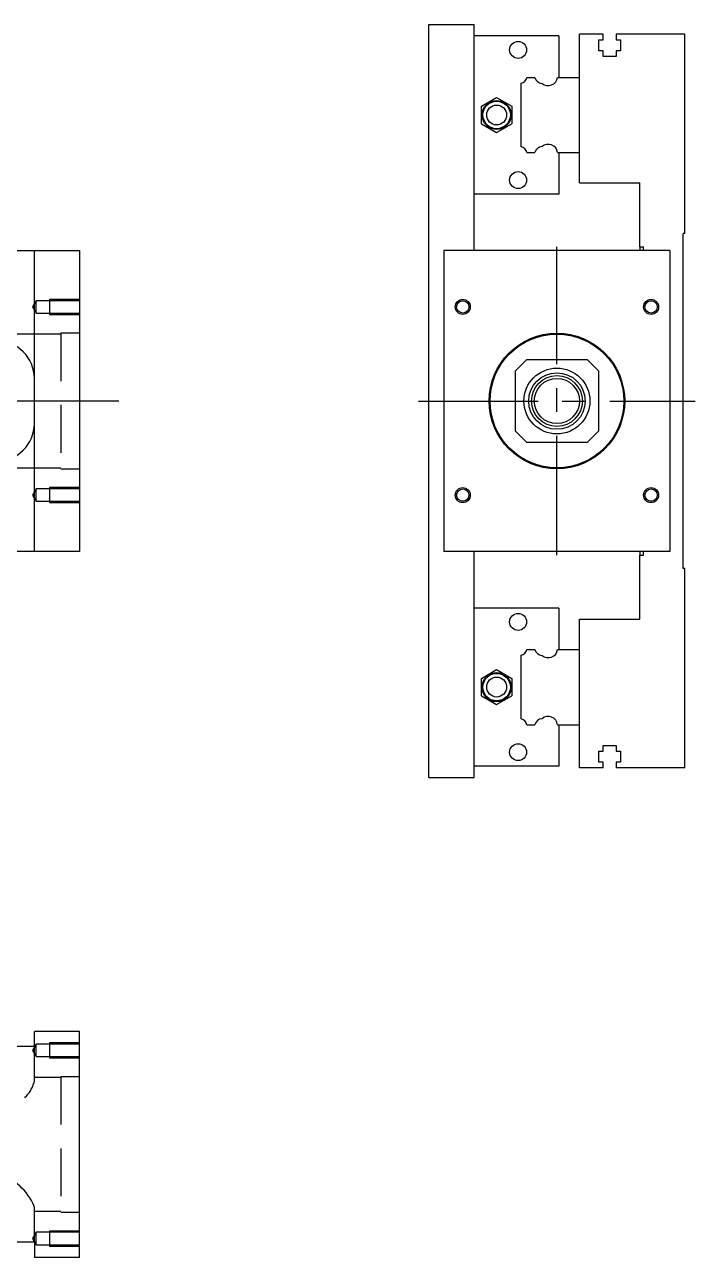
# Model space of a CAD drawing. Extents: x -20 to 1041, y -289 to 102.
# Drawn here: x 863.4 to 1041.5, y -227.5 to 100 of the extents above; entities that cross this region are included whole.
import ezdxf

# ---------------------------------------------------------------- set-up
doc = ezdxf.new("R2010")
doc.units = 0
doc.linetypes.add('CENTER', pattern=[50.8, 31.75, -6.35, 6.35, -6.35])
doc.linetypes.add('DASHED', pattern=[19.05, 12.7, -6.35])
doc.layers.get('0').update_dxf_attribs({"linetype": 'CONTINUOUS'})
doc.layers.add('CENTER', color=1, linetype='CENTER')

msp = doc.modelspace()

# ---------------------------------------------------------------- linework, layer by layer
at = {"color": 7, "linetype": 'CONTINUOUS'}
for p, q in [((970.75, -100), (970.75, 100)), ((970.75, 100), (982.75, 100)), ((982.75, 40), (982.75, 100)), ((1005.25, 97), (982.75, 97)), ((1005.25, 97), (1005.25, 86)), ((1010.75, 86), (1010.75, 97.5)), ((1017.05, 97.5), (1010.75, 97.5)), ((1015.9, 96), (1017.05, 96)), ((1015.9, 93), (1015.9, 96)), ((1017.05, 96), (1017.05, 97.5)), ((1020.45, 97.5), (1020.45, 96)), ((1038.75, 97.5), (1020.45, 97.5)), ((1020.45, 96), (1021.6, 96)), ((1021.6, 96), (1021.6, 93)), ((1038.75, 44.5), (1038.75, 97.5)), ((1017.05, 93), (1015.9, 93)), ((1017.05, 91.5), (1017.05, 93)), ((1020.45, 93), (1020.45, 91.5)), ((1021.6, 93), (1020.45, 93)), ((1020.45, 91.5), (1017.05, 91.5)), ((996.789608, 86), (998.910392, 86)), ((1004.931934, 86), (1010.75, 86)), ((1010.75, 66), (1010.75, 86)), ((1010.75, 66), (1010.75, 86)), ((995.25, 67.539608), (995.25, 84.460392)), ((984.750002, 78.309401), (988.750002, 80.618802)), ((988.750002, 80.618802), (992.750002, 78.309401)), ((984.750002, 73.690599), (984.750002, 78.309401)), ((992.750002, 78.309401), (992.750002, 73.690599)), ((984.750002, 73.690599), (988.750002, 71.381198)), ((988.750002, 71.381198), (992.750002, 73.690599)), ((996.789608, 66), (998.910392, 66)), ((1004.931934, 66), (1010.75, 66)), ((1005.25, 66), (1005.25, 55)), ((1010.75, 58), (1010.75, 66)), ((1010.75, 58), (1026.75, 58)), ((1026.75, 41), (1026.75, 58)), ((1005.25, 55), (982.75, 55)), ((1038.75, 44.5), (1038.25, 44.5)), ((1038.25, -44.5), (1038.25, 44.5)), ((830, 40), (866, 40)), ((866, -40), (866, 40)), ((866, 40), (878, 40)), ((878, 40), (878, -40)), ((974.75, 40), (974.75, -40)), ((1034.75, 40), (974.75, 40)), ((1026.75, 41), (1027.75, 41)), ((1026.75, 41), (1026.75, 40)), ((1027.75, 40), (1027.75, 41)), ((1034.75, 40), (1034.75, -40)), ((996.75, 11), (993.75, 8)), ((996.75, 11), (1012.75, 11)), ((1015.75, 8), (1012.75, 11)), ((993.75, -8), (993.75, 8)), ((1015.75, 8), (1015.75, -8)), ((993.75, -8), (996.75, -11)), ((1012.75, -11), (1015.75, -8)), ((1012.75, -11), (996.75, -11)), ((977.85, -24.499994), (977.85, -24.500852)), ((977.85, -24.500852), (977.85, -24.9)), ((866, -40), (830, -40)), ((878, -40), (866, -40)), ((1034.75, -40), (974.75, -40)), ((982.75, -100), (982.75, -40)), ((1026.75, -40), (1026.75, -41)), ((1026.75, -58), (1026.75, -41)), ((1026.75, -41), (1027.75, -41)), ((1027.75, -41), (1027.75, -40)), ((1038.75, -44.5), (1038.25, -44.5)), ((1038.75, -97.5), (1038.75, -44.5)), ((1005.25, -55), (982.75, -55)), ((1005.25, -55), (1005.25, -66)), ((1010.75, -66), (1010.75, -58)), ((1010.75, -58), (1026.75, -58)), ((995.25, -84.460392), (995.25, -67.539608)), ((996.789608, -66), (998.910392, -66)), ((1004.931934, -66), (1010.75, -66)), ((1010.75, -86), (1010.75, -66)), ((1010.75, -86), (1010.75, -66)), ((984.750002, -73.690599), (988.750002, -71.381198)), ((988.750002, -71.381198), (992.750002, -73.690599)), ((984.750002, -78.309401), (984.750002, -73.690599)), ((992.750002, -73.690599), (992.750002, -78.309401)), ((984.750002, -78.309401), (988.750002, -80.618802)), ((988.750002, -80.618802), (992.750002, -78.309401)), ((996.789608, -86), (998.910392, -86)), ((1004.931934, -86), (1010.75, -86)), ((1005.25, -86), (1005.25, -97)), ((1010.75, -97.5), (1010.75, -86)), ((1017.05, -91.5), (1020.45, -91.5)), ((1017.05, -93), (1017.05, -91.5)), ((1020.45, -91.5), (1020.45, -93)), ((1015.9, -93), (1017.05, -93)), ((1015.9, -96), (1015.9, -93)), ((1020.45, -93), (1021.6, -93)), ((1021.6, -93), (1021.6, -96)), ((1005.25, -97), (982.75, -97)), ((1017.05, -97.5), (1010.75, -97.5)), ((1017.05, -96), (1015.9, -96)), ((1017.05, -97.5), (1017.05, -96)), ((1020.45, -96), (1020.45, -97.5)), ((1021.6, -96), (1020.45, -96)), ((1038.75, -97.5), (1020.45, -97.5)), ((970.75, -100), (982.75, -100)), ((866, -171.53), (866, -167.53)), ((878, -167.53), (866, -167.53)), ((878, -227.53), (878, -167.53)), ((866, -171.53), (830, -171.53)), ((866, -223.53), (830, -223.53)), ((866, -223.53), (866, -227.53)), ((878, -227.53), (866, -227.53))]:
    msp.add_line(p, q, dxfattribs=at)
at = {"color": 3, "linetype": 'DASHED'}
for p, q in [((866.5, 26.65), (865.547372, 25)), ((866.5, 23.35), (866.5, 26.65)), ((870, 26.65), (866.5, 26.65)), ((870, 26.999994), (870, 23.000006)), ((878, 26.999994), (870, 26.999994)), ((878, 26.65), (870, 26.65)), ((865.547372, 25), (866.5, 23.35)), ((866.5, 23.35), (870, 23.35)), ((870, 23.35), (878, 23.35)), ((870, 23.000006), (878, 23.000006)), ((873, 17.75), (804, 17.75)), ((873, 18), (873, -18)), ((878, 18), (873, 18)), ((804, -17.75), (873, -17.75)), ((873, -18), (878, -18)), ((866.5, -23.35), (865.547372, -25)), ((865.547372, -25), (866.5, -26.65)), ((866.5, -26.65), (866.5, -23.35)), ((870, -23.35), (866.5, -23.35)), ((870, -23.000006), (870, -26.999994)), ((878, -23.000006), (870, -23.000006)), ((878, -23.35), (870, -23.35)), ((866.5, -26.65), (870, -26.65)), ((870, -26.65), (878, -26.65)), ((870, -26.999994), (878, -26.999994)), ((866.5, -170.88), (865.547372, -172.53)), ((865.547372, -172.53), (866.5, -174.18)), ((866, -180.824836), (866, -171.53)), ((866.5, -174.18), (866.5, -170.88)), ((870, -170.88), (866.5, -170.88)), ((870, -170.530006), (870, -174.529994)), ((878, -170.530006), (870, -170.530006)), ((878, -170.88), (870, -170.88)), ((866.5, -174.18), (870, -174.18)), ((870, -174.18), (878, -174.18)), ((870, -174.529994), (878, -174.529994)), ((873, -179.78), (866, -179.78)), ((873, -179.53), (873, -215.53)), ((878, -179.53), (873, -179.53)), ((866, -214.235164), (865.96376, -213.905044)), ((866, -223.53), (866, -214.235164)), ((866, -215.28), (873, -215.28)), ((873, -215.53), (878, -215.53)), ((866.5, -220.88), (865.547372, -222.53)), ((865.547372, -222.53), (866.5, -224.18)), ((866.5, -224.18), (866.5, -220.88)), ((870, -220.88), (866.5, -220.88)), ((870, -220.530006), (870, -224.529994)), ((878, -220.530006), (870, -220.530006)), ((878, -220.88), (870, -220.88)), ((866.5, -224.18), (870, -224.18)), ((870, -224.18), (878, -224.18)), ((870, -224.529994), (878, -224.529994))]:
    msp.add_line(p, q, dxfattribs=at)
at = {"color": 7, "linetype": 'CONTINUOUS'}
for centre, radius in [((994.450002, 93.300001), 2.25), ((988.750002, 76), 3.875), ((988.750002, 76), 3.643013), ((988.750002, 76), 2.65), ((994.450002, 58.699999), 2.25), ((979.75, 25), 1.65), ((1029.75, 25), 1.65), ((1004.75, 0), 18), ((1004.75, 0), 17.75), ((1004.75, 0), 8.75), ((1004.75, 0), 7.5), ((1004.75, 0), 6.75), ((1004.75, 0), 6), ((979.75, -25), 1.65), ((1029.75, -25), 1.65), ((994.450002, -58.699999), 2.25), ((988.750002, -76), 3.875), ((988.750002, -76), 3.643013), ((988.750002, -76), 2.65), ((994.450002, -93.300001), 2.25)]:
    msp.add_circle(centre, radius, dxfattribs=at)
at = {"color": 3, "linetype": 'CONTINUOUS'}
for centre in [(979.75, 25), (1029.75, 25), (979.75, -25), (1029.75, -25)]:
    msp.add_circle(centre, 2, dxfattribs=at)
at = {"color": 7, "linetype": 'CONTINUOUS'}
for centre, radius, start, end in [((994.75, 86.5), 2.1, 283.774147, 346.225853), ((1000.95, 86.5), 2.1, 193.774147, 266.465409), ((1002.45, 86.3), 2.5, 229.323534, 353.107897), ((994.75, 65.5), 2.1, 13.774147, 76.225853), ((1000.95, 65.5), 2.1, 93.534591, 166.225853), ((1002.45, 65.7), 2.5, 6.892103, 130.676466), ((856, 6), 10, 0, 90), ((856, -6), 10, 270, 0), ((994.75, -65.5), 2.1, 283.774147, 346.225853), ((1000.95, -65.5), 2.1, 193.774147, 266.465409), ((1002.45, -65.7), 2.5, 229.323534, 353.107897), ((994.75, -86.5), 2.1, 13.774147, 76.225853), ((1000.95, -86.5), 2.1, 93.534591, 166.225853), ((1002.45, -86.3), 2.5, 6.892103, 130.676466)]:
    msp.add_arc(centre, radius, start, end, dxfattribs=at)
at = {"color": 3, "linetype": 'DASHED'}
for centre, radius, start, end in [((857.487225, -178.649914), 8.786217, 312.59251616, 345.66813465), ((851.593646, -220.148138), 15.667687, 23.48252767, 72.19873987)]:
    msp.add_arc(centre, radius, start, end, dxfattribs=at)
at = {"layer": 'CENTER', "color": 1, "linetype": 'CENTER'}
for p, q in [((1004.75, -41), (1004.75, 41)), ((888.445, 0), (-20, 0)), ((968, 0), (1041.5, 0))]:
    msp.add_line(p, q, dxfattribs=at)

doc.saveas('drawing.dxf')
